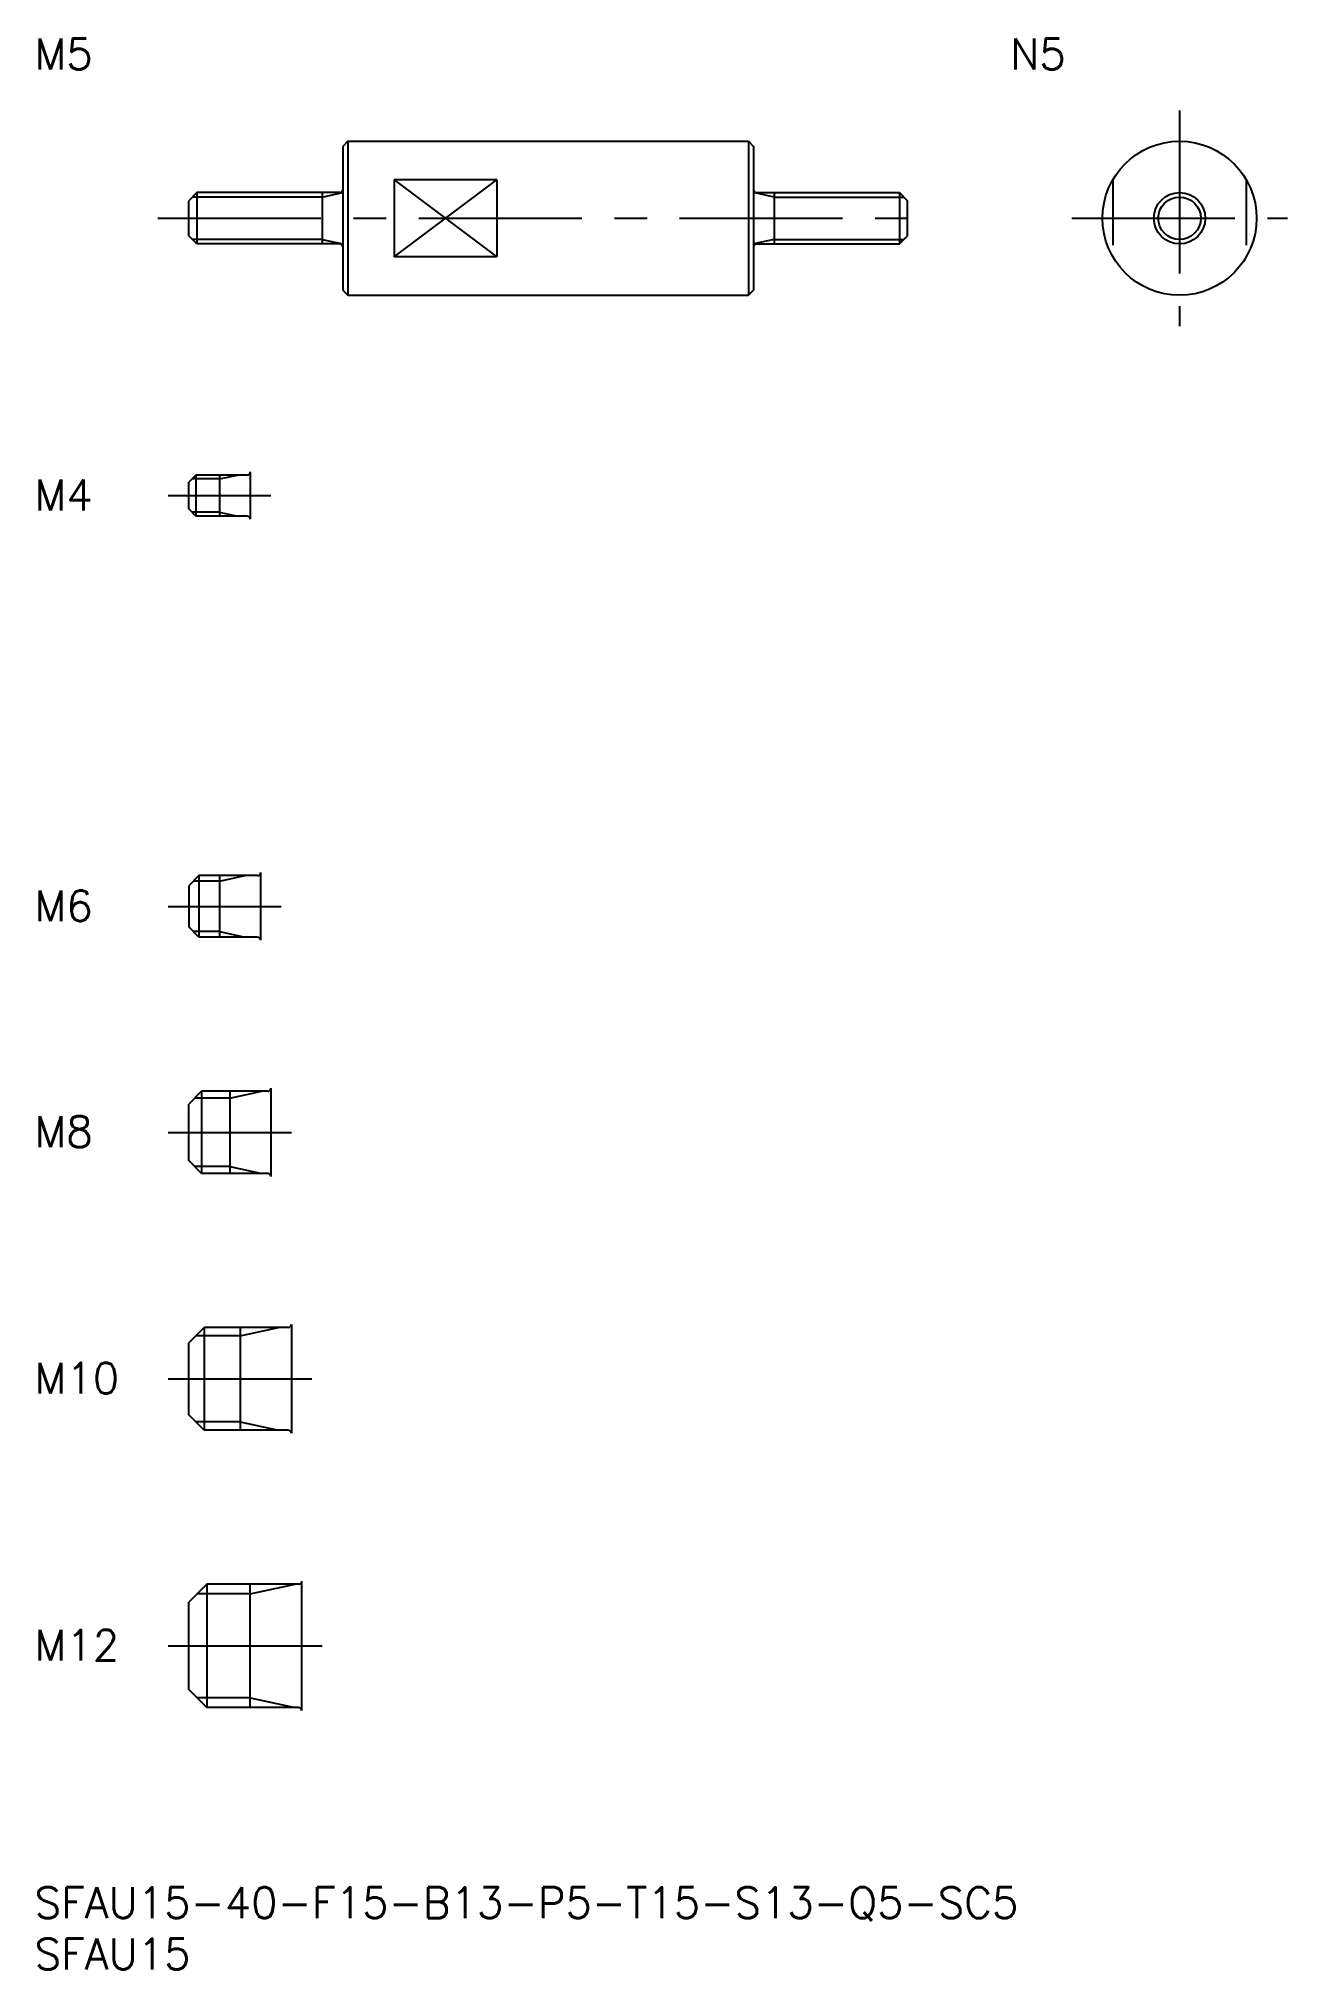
# Model space of a CAD drawing. Extents: x 0 to 122, y -8 to 180.
import ezdxf

# ---------------------------------------------------------------- set-up
doc = ezdxf.new("R2010")
doc.units = 0
doc.header["$LTSCALE"] = 0.5
doc.linetypes.add('CENTER', pattern=[50.8, 31.75, -6.35, 6.35, -6.35])
doc.linetypes.add('DASHED', pattern=[19.05, 12.7, -6.35])
for name, color, linetype in [('MSM_CENTER', 1, 'CENTER'), ('MSM_CONTINUOUS', 7, 'CONTINUOUS'), ('MSM_DASHED', 4, 'DASHED'), ('MSM_NARROW', 5, 'CONTINUOUS'), ('MSM_PART_NUMBER', 7, 'CONTINUOUS')]:
    doc.layers.add(name, color=color, linetype=linetype)
doc.styles.get("Standard").update_dxf_attribs({"font": 'txt.shx', "height": 1, "bigfont": 'bigfont.shx'})

# ---------------------------------------------------------------- blocks, each defined once
blk = doc.blocks.new('*U16')
at = {"layer": 'MSM_PART_NUMBER'}
blk.add_text('SFAU15-40-F15-B13-P5-T15-S13-Q5-SC5', height=3, dxfattribs=at).set_placement((0, -3))
blk = doc.blocks.new('*U17')
at = {"layer": 'MSM_PART_NUMBER'}
blk.add_text('SFAU15', height=3, dxfattribs=at).set_placement((0, -8))
blk = doc.blocks.new('*U18')
at = {"layer": 'MSM_PART_NUMBER'}
blk.add_text('M12', height=3, dxfattribs=at).set_placement((0, 22.06))
blk = doc.blocks.new('*U19')
at = {"layer": 'MSM_PART_NUMBER'}
blk.add_text('M10', height=3, dxfattribs=at).set_placement((0, 48.06))
blk = doc.blocks.new('*U20')
at = {"layer": 'MSM_PART_NUMBER'}
blk.add_text('M8', height=3, dxfattribs=at).set_placement((0, 72.06))
blk = doc.blocks.new('*U21')
at = {"layer": 'MSM_PART_NUMBER'}
blk.add_text('M6', height=3, dxfattribs=at).set_placement((0, 94.06))
blk = doc.blocks.new('*U22')
at = {"layer": 'MSM_PART_NUMBER'}
blk.add_text('M5', height=3, dxfattribs=at).set_placement((0, 176.99))
blk = doc.blocks.new('*U23')
at = {"layer": 'MSM_PART_NUMBER'}
blk.add_text('N5', height=3, dxfattribs=at).set_placement((95, 176.99))
blk = doc.blocks.new('*U24')
at = {"layer": 'MSM_PART_NUMBER'}
blk.add_text('M4', height=3, dxfattribs=at).set_placement((0, 134.06))

msp = doc.modelspace()

# ---------------------------------------------------------------- linework, layer by layer
at = {"layer": 'MSM_CENTER'}
for p, q in [((111.48, 173), (111.48, 152)), ((12, 162.5), (88, 162.5)), ((100.98, 162.5), (121.98, 162.5)), ((13, 135.5), (23, 135.5)), ((13, 95.5), (24, 95.5)), ((13, 73.5), (25, 73.5)), ((13, 49.5), (27, 49.5)), ((13, 23.5), (28, 23.5))]:
    msp.add_line(p, q, dxfattribs=at)
at = {"layer": 'MSM_CONTINUOUS'}
for p, q in [((30.5, 170), (30, 169.5)), ((30, 169.5), (30, 155.5)), ((30.5, 170), (69.5, 170)), ((30.5, 170), (30.5, 155)), ((69.5, 170), (69.5, 155)), ((69.5, 170), (70, 169.5)), ((70, 169.5), (70, 155.5)), ((35, 166.24), (35, 158.76)), ((45, 166.24), (35, 166.24)), ((45, 166.24), (45, 158.76)), ((15.8, 165), (15, 164.2)), ((15, 160.8), (15, 164.2)), ((29.7, 165), (15.8, 165)), ((15.8, 165), (15.8, 160)), ((28, 165), (28, 160)), ((70.3, 165), (84.2, 165)), ((72, 165), (72, 160)), ((84.2, 165), (85, 164.2)), ((84.2, 165), (84.2, 160)), ((85, 160.8), (85, 164.2)), ((15.8, 160), (15, 160.8)), ((29.7, 160), (15.8, 160)), ((70.3, 160), (84.2, 160)), ((84.2, 160), (85, 160.8)), ((45, 158.76), (35, 158.76)), ((30, 155.5), (30.5, 155)), ((30.5, 155), (69.5, 155)), ((69.5, 155), (70, 155.5)), ((15.7, 137.5), (15, 136.8)), ((20.7, 137.5), (15.7, 137.5)), ((15.7, 137.5), (15.7, 133.5)), ((18, 137.5), (18, 133.5)), ((21, 137.8), (21, 133.2)), ((15, 134.2), (15, 136.8)), ((15.7, 133.5), (15, 134.2)), ((20.7, 133.5), (15.7, 133.5)), ((16, 98.5), (15, 97.5)), ((21.7, 98.5), (16, 98.5)), ((16, 98.5), (16, 92.5)), ((18, 98.5), (18, 92.5)), ((22, 98.8), (22, 92.2)), ((15, 97.5), (15, 93.5)), ((16, 92.5), (15, 93.5)), ((21.7, 92.5), (16, 92.5)), ((16.25, 77.5), (15, 76.25)), ((22.7, 77.5), (16.25, 77.5)), ((16.25, 77.5), (16.25, 69.5)), ((19, 77.5), (19, 69.5)), ((23, 77.8), (23, 69.2)), ((15, 70.75), (15, 76.25)), ((16.25, 69.5), (15, 70.75)), ((22.7, 69.5), (16.25, 69.5)), ((25, 54.8), (25, 44.2)), ((16.5, 54.5), (15, 53)), ((15, 46), (15, 53)), ((24.7, 54.5), (16.5, 54.5)), ((16.5, 54.5), (16.5, 44.5)), ((20, 54.5), (20, 44.5)), ((16.5, 44.5), (15, 46)), ((24.7, 44.5), (16.5, 44.5)), ((16.75, 29.5), (15, 27.75)), ((25.7, 29.5), (16.75, 29.5)), ((16.75, 29.5), (16.75, 17.5)), ((21, 17.5), (21, 29.5)), ((26, 17.2), (26, 29.8)), ((15, 19.25), (15, 27.75)), ((16.75, 17.5), (15, 19.25)), ((25.7, 17.5), (16.75, 17.5))]:
    msp.add_line(p, q, dxfattribs=at)
for radius in [7.5, 2.5]:
    msp.add_circle((111.48, 162.5), radius, dxfattribs=at)
for centre, start, end in [((29.7, 165.3), 270, 0), ((70.3, 165.3), 180, 270), ((29.7, 159.7), 0, 90), ((70.3, 159.7), 90, 180), ((20.7, 137.8), 270, 0), ((20.7, 133.2), 0, 90), ((21.7, 98.8), 270, 0), ((21.7, 92.2), 0, 90), ((22.7, 77.8), 270, 0), ((22.7, 69.2), 0, 90), ((24.7, 54.8), 270, 0), ((24.7, 44.2), 0, 90), ((25.7, 29.8), 270, 0), ((25.7, 17.2), 0, 90)]:
    msp.add_arc(centre, 0.3, start, end, dxfattribs=at)
at = {"layer": 'MSM_DASHED'}
for p, q in [((104.98, 166.24), (104.98, 158.76)), ((117.98, 166.24), (117.98, 158.76))]:
    msp.add_line(p, q, dxfattribs=at)
at = {"layer": 'MSM_NARROW'}
for p, q in [((35, 166.24), (45, 158.76)), ((35, 158.76), (45, 166.24)), ((28, 164.57), (15.37, 164.57)), ((28, 164.57), (30, 165)), ((72, 164.57), (70, 165)), ((72, 164.57), (84.63, 164.57)), ((28, 160.43), (15.37, 160.43)), ((28, 160.43), (30, 160)), ((72, 160.43), (70, 160)), ((72, 160.43), (84.63, 160.43)), ((18, 137.12), (19.75, 137.5)), ((18, 137.12), (15.32, 137.12)), ((18, 133.88), (15.32, 133.88)), ((18, 133.88), (19.75, 133.5)), ((18, 97.96), (15.46, 97.96)), ((18, 97.96), (20.5, 98.5)), ((18, 93.04), (15.46, 93.04)), ((18, 93.04), (20.5, 92.5)), ((19, 76.82), (22.12, 77.5)), ((19, 76.82), (15.57, 76.82)), ((19, 70.18), (15.57, 70.18)), ((19, 70.18), (22.12, 69.5)), ((20, 53.69), (15.69, 53.69)), ((20, 53.69), (23.75, 54.5)), ((20, 45.31), (15.69, 45.31)), ((20, 45.31), (23.75, 44.5)), ((21, 28.55), (15.8, 28.55)), ((21, 28.55), (25.38, 29.5)), ((21, 18.45), (15.8, 18.45)), ((21, 18.45), (25.38, 17.5))]:
    msp.add_line(p, q, dxfattribs=at)
msp.add_circle((111.48, 162.5), 2.07, dxfattribs=at)

# ---------------------------------------------------------------- block references
at = {"layer": 'MSM_CONTINUOUS'}
for name in ['*U22', '*U23', '*U24', '*U21', '*U20', '*U19', '*U18', '*U16', '*U17']:
    msp.add_blockref(name, (0, 0), dxfattribs=at)

doc.saveas('drawing.dxf')
